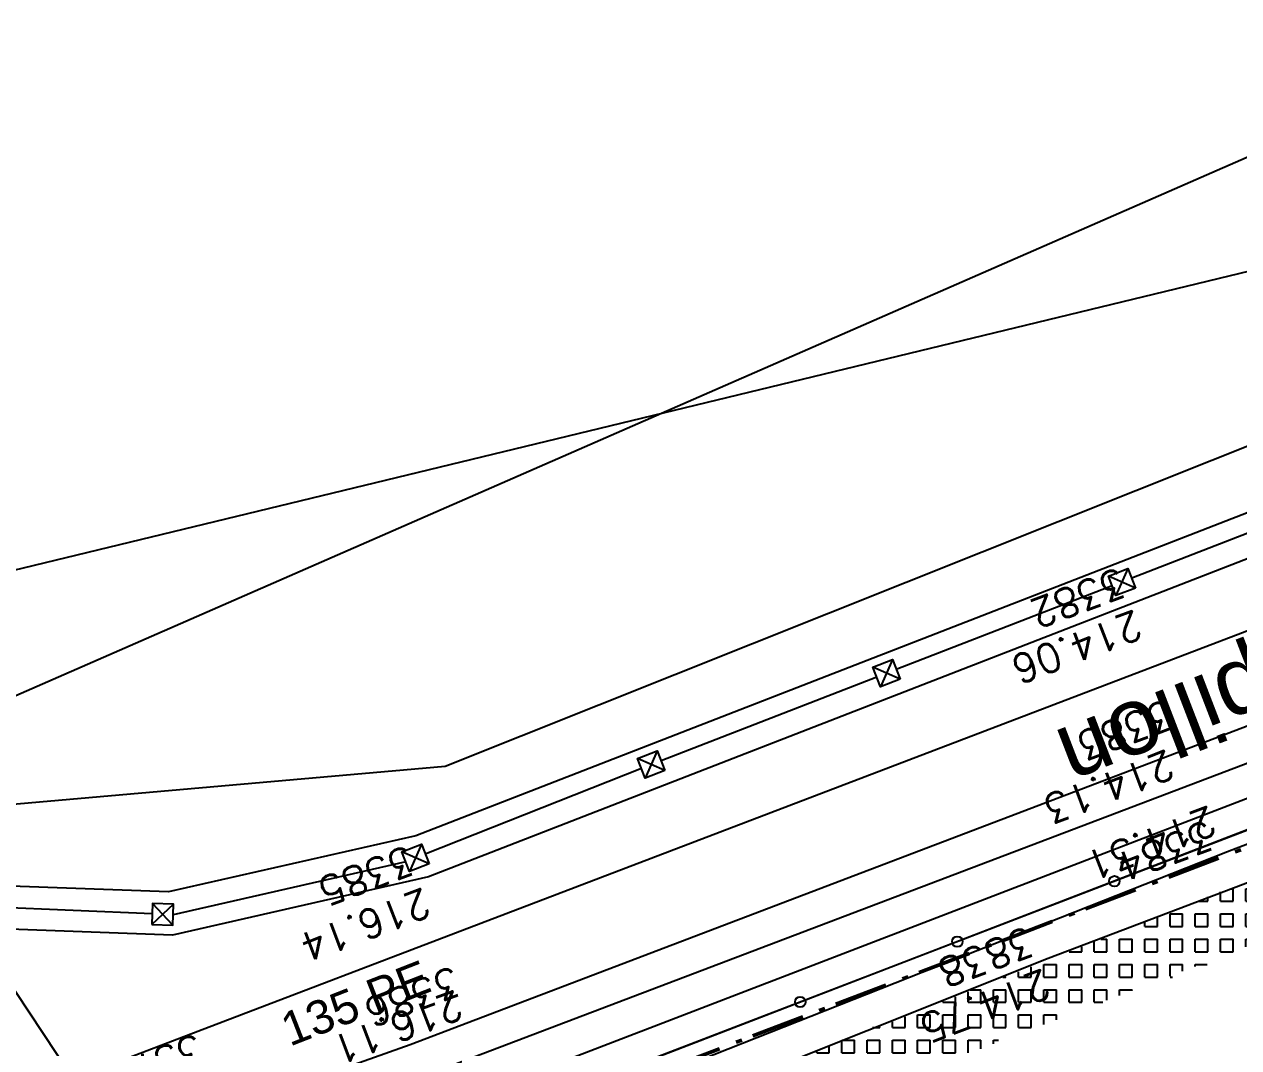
# Model space of a CAD drawing. Header units: centimetres. Extents: x 212517 to 243222, y -357108 to -330212.
# Drawn here: x 219098 to 220542, y -346415 to -345199 of the extents above; entities that cross this region are included whole.
import ezdxf
from ezdxf.enums import TextEntityAlignment as Align
from ezdxf.lldxf.tags import DXFTag

# ---------------------------------------------------------------- set-up
doc = ezdxf.new("R2010")
doc.units = ezdxf.units.CM
doc.linetypes.add('Style de ligne -15', pattern=[2.0832800000000002, 1.25, -0.41656, 0.1388600000000001, -0.2778600000000001])
doc.layers.get('0').update_dxf_attribs({"color": 252})
for name, color, linetype in [('0-EDL-Limite de propriété', 252, 'Continuous'), ('AEP_SSL', 252, 'Continuous'), ('CAB_SSL', 252, 'Continuous'), ('EDF_SSL', 252, 'Texte-Electricite'), ('Fond topo - CLO_LEG', 252, 'Continuous'), ('Fond topo - CLO_MUR', 252, 'Continuous'), ('Fond topo - VOI_NOM', 252, 'Continuous'), ('Fond topo - Z_500', 252, 'Continuous'), ('GAZ_SSL', 252, 'Texte-GAZ'), ('prlm-VRD', 2, 'Continuous'), ('SA - haie séparative', 252, 'Continuous'), ('TELECOM_SSL', 252, 'Texte-Telecom'), ('UNITAIRE SSL', 252, 'UNITAIRE')]:
    doc.layers.add(name, color=color, linetype=linetype)
for name, color, linetype, plot in [('Fond topo - N', 252, 'Continuous', False), ('Fond topo - NCACHE', 252, 'Continuous', False), ('Fond topo - ZCACHE', 252, 'Continuous', False)]:
    doc.layers.add(name, color=color, linetype=linetype, plot=plot)
doc.layers.add('Fond topo - P', color=252, linetype='Continuous', lineweight=50)
doc.styles.add('2000_ARIAL', font='arial.ttf', dxfattribs={"height": 0.400000006})
doc.styles.add('Lignes', font='arial.ttf', dxfattribs={"height": 0.35})
doc.styles.add('LignesA', font='arial.ttf', dxfattribs={"height": 0.349999994})
doc.styles.add('SIMPLEX', font='simplex_.ttf', dxfattribs={"height": 1.25})
doc.styles.add('TP-C_Autocad_Standard', font='simplex_.ttf', dxfattribs={"height": 1})
doc.styles.add('Tronçons', font='arial.ttf', dxfattribs={"height": 0.25})
tags = doc.linetypes.add('L16', pattern=[0.37500001490116125, 0.300000011920929, -0.07500000298023224]).pattern_tags.tags
tags[6:7] = [DXFTag(74, 4), DXFTag(75, 0), DXFTag(340, '0'), DXFTag(46, 0.0), DXFTag(50, 0.0), DXFTag(44, 0.0), DXFTag(45, 0.0)]
tags[4:5] = [DXFTag(74, 4), DXFTag(75, 0), DXFTag(340, '0'), DXFTag(46, 0.0), DXFTag(50, 0.0), DXFTag(44, 0.0), DXFTag(45, 0.0)]
tags = doc.linetypes.add('Texte-BT', pattern='A,5,-0.25,["BT",Lignes,S=1,R=0,X=0,Y=-0.18],-1.25', length=6.5).pattern_tags.tags
tags[15:16] = [DXFTag(74, 4), DXFTag(75, 0), DXFTag(340, '0'), DXFTag(46, 0.0), DXFTag(50, 0.0), DXFTag(44, 0.0), DXFTag(45, 0.0)]
tags[4:5] = [DXFTag(74, 4), DXFTag(75, 0), DXFTag(340, '0'), DXFTag(46, 0.0), DXFTag(50, 0.0), DXFTag(44, 0.0), DXFTag(45, 0.0)]
tags = doc.linetypes.add('Texte-Electricite', pattern='A,5,-0.25,["ELEC",Lignes,S=1,R=0,X=0,Y=-0.18],-1.25', length=6.5).pattern_tags.tags
tags[15:16] = [DXFTag(74, 4), DXFTag(75, 0), DXFTag(340, '0'), DXFTag(46, 0.0), DXFTag(50, 0.0), DXFTag(44, 0.0), DXFTag(45, 0.0)]
tags[4:5] = [DXFTag(74, 4), DXFTag(75, 0), DXFTag(340, '0'), DXFTag(46, 0.0), DXFTag(50, 0.0), DXFTag(44, 0.0), DXFTag(45, 0.0)]
tags = doc.linetypes.add('Texte-GAZ', pattern='A,5,-0.25,["GAZ",Lignes,S=1,R=0,X=0,Y=-0.18],-1.25', length=6.5).pattern_tags.tags
tags[15:16] = [DXFTag(74, 4), DXFTag(75, 0), DXFTag(340, '0'), DXFTag(46, 0.0), DXFTag(50, 0.0), DXFTag(44, 0.0), DXFTag(45, 0.0)]
tags[4:5] = [DXFTag(74, 4), DXFTag(75, 0), DXFTag(340, '0'), DXFTag(46, 0.0), DXFTag(50, 0.0), DXFTag(44, 0.0), DXFTag(45, 0.0)]
tags = doc.linetypes.add('Texte-HT', pattern='A,5,-0.25,["HT",Lignes,S=1,R=0,X=0,Y=-0.18],-1.25', length=6.5).pattern_tags.tags
tags[15:16] = [DXFTag(74, 4), DXFTag(75, 0), DXFTag(340, '0'), DXFTag(46, 0.0), DXFTag(50, 0.0), DXFTag(44, 0.0), DXFTag(45, 0.0)]
tags[4:5] = [DXFTag(74, 4), DXFTag(75, 0), DXFTag(340, '0'), DXFTag(46, 0.0), DXFTag(50, 0.0), DXFTag(44, 0.0), DXFTag(45, 0.0)]
tags = doc.linetypes.add('Texte-MT', pattern='A,5,-0.25,["MT",Lignes,S=1,R=0,X=0,Y=-0.18],-1.25', length=6.5).pattern_tags.tags
tags[15:16] = [DXFTag(74, 4), DXFTag(75, 0), DXFTag(340, '0'), DXFTag(46, 0.0), DXFTag(50, 0.0), DXFTag(44, 0.0), DXFTag(45, 0.0)]
tags[4:5] = [DXFTag(74, 4), DXFTag(75, 0), DXFTag(340, '0'), DXFTag(46, 0.0), DXFTag(50, 0.0), DXFTag(44, 0.0), DXFTag(45, 0.0)]
tags = doc.linetypes.add('Texte-Telecom', pattern='A,5,-0.25,["TEL",Lignes,S=1,R=0,X=0,Y=-0.18],-1.25', length=6.5).pattern_tags.tags
tags[15:16] = [DXFTag(74, 4), DXFTag(75, 0), DXFTag(340, '0'), DXFTag(46, 0.0), DXFTag(50, 0.0), DXFTag(44, 0.0), DXFTag(45, 0.0)]
tags[4:5] = [DXFTag(74, 4), DXFTag(75, 0), DXFTag(340, '0'), DXFTag(46, 0.0), DXFTag(50, 0.0), DXFTag(44, 0.0), DXFTag(45, 0.0)]
tags = doc.linetypes.add('Texte-TelecomA', pattern='A,5,-0.25,["TEL",LignesA,S=1,R=0,X=0,Y=-0.18],-1.25', length=6.5).pattern_tags.tags
tags[15:16] = [DXFTag(74, 4), DXFTag(75, 0), DXFTag(340, '0'), DXFTag(46, 0.0), DXFTag(50, 0.0), DXFTag(44, 0.0), DXFTag(45, 0.0)]
tags[4:5] = [DXFTag(74, 4), DXFTag(75, 0), DXFTag(340, '0'), DXFTag(46, 0.0), DXFTag(50, 0.0), DXFTag(44, 0.0), DXFTag(45, 0.0)]
tags = doc.linetypes.add('UNITAIRE', pattern='A,0.25,-0.2000000029802322,0,-0.2000000029802322,0.25,-0.300000011920929,["UNI",TP-C_Autocad_Standard,S=0.1500000059604645,R=0,X=-0.1,Y=-0.05],-0.449999988079071', length=1.650000095367432).pattern_tags.tags
tags[23:24] = [DXFTag(74, 4), DXFTag(75, 0), DXFTag(340, '0'), DXFTag(46, 0.0), DXFTag(50, 0.0), DXFTag(44, 0.0), DXFTag(45, 0.0)]
tags[12:13] = [DXFTag(74, 4), DXFTag(75, 0), DXFTag(340, '0'), DXFTag(46, 0.0), DXFTag(50, 0.0), DXFTag(44, 0.0), DXFTag(45, 0.0)]
tags[10:11] = [DXFTag(74, 4), DXFTag(75, 0), DXFTag(340, '0'), DXFTag(46, 0.0), DXFTag(50, 0.0), DXFTag(44, 0.0), DXFTag(45, 0.0)]
tags[8:9] = [DXFTag(74, 4), DXFTag(75, 0), DXFTag(340, '0'), DXFTag(46, 0.0), DXFTag(50, 0.0), DXFTag(44, 0.0), DXFTag(45, 0.0)]
tags[6:7] = [DXFTag(74, 4), DXFTag(75, 0), DXFTag(340, '0'), DXFTag(46, 0.0), DXFTag(50, 0.0), DXFTag(44, 0.0), DXFTag(45, 0.0)]
tags[4:5] = [DXFTag(74, 4), DXFTag(75, 0), DXFTag(340, '0'), DXFTag(46, 0.0), DXFTag(50, 0.0), DXFTag(44, 0.0), DXFTag(45, 0.0)]

# ---------------------------------------------------------------- blocks, each defined once
blk = doc.blocks.new('Groupe-93-1')
at = {"linetype": 'Style de ligne -15', "lineweight": 50, "ltscale": 50.8, "flags": 128}
blk.add_lwpolyline([(4010.377704961063, -47960.29143869193), (3755.414382130862, -44721.11884032996), (3755.414382130862, -44721.11884032996), (3756.773282105685, -44329.8018404177), (3880.931782061816, -43949.69744035514), (4137.430382163288, -43638.17594043525), (4471.636282140971, -43429.8099404505), (5106.567282135249, -43185.50304033072), (8279.371082122088, -41974.78904029639), (10046.22478211618, -41302.20724031241), (11818.78798213697, -40629.65554029257), (12515.6316242764, -40375.71221544059), (12470.15578206277, -38996.33853999885), (12380.37218211389, -38397.83494045051), (12782.36019976831, -38155.13044368537), (12782.36019976831, -38155.13044368537), (13203.15428753591, -37842.1723362139), (13013.29358206487, -37595.42764035972), (14081.43508215642, -36782.12464029105), (14501.13751466966, -36460.24630443366), (14495.16808214879, -36452.5175403765), (14834.32158213353, -36191.17934028419), (14839.99478233552, -36198.52456561835), (16130.40128212667, -35209.80024024756), (16136.50761571622, -35217.71937476905), (16472.44228208757, -34959.21094037803), (16671.78109403348, -34801.06746370108), (17355.87005024648, -34273.57605973991), (18231.377594311, -34360.18562337668), (19438.43093314862, -35798.34990131171), (19890.16948211885, -36316.51764032157), (20056.14294272161, -36374.42675067695), (20713.36528325772, -37417.69704200538), (20981.1790333817, -37823.86228057654), (21144.10848065114, -38091.41473781379), (21380.93455877995, -38501.10641652854), (21515.93978133893, -38776.86723872931), (21676.35969768262, -39172.45101110252), (21888.30210343099, -39776.94537421973), (22130.35028215146, -40561.43324023993), (22375.4996798346, -41423.39243203909), (22608.21988213754, -42207.67824041159)], dxfattribs=at)
blk = doc.blocks.new('CLOLEG')
at = {"ltscale": 2}
blk.add_circle((0, 0), 0.0625, dxfattribs=at)
blk = doc.blocks.new('PTOPO')
at = {"layer": 'Fond topo - NCACHE', "style": 'SIMPLEX'}
blk.add_attdef('MAT', text='', height=0.34, dxfattribs=at).set_placement((0.09999999986030161, -0.09999999962747097), align=Align.TOP_LEFT)
at = {"layer": 'Fond topo - ZCACHE', "style": 'SIMPLEX'}
blk.add_attdef('ALT', (0.09999999986030161, 0.09999999962747097), '', height=0.34, dxfattribs=at)
blk = doc.blocks.new('A$C1F970F0F')
at = {"layer": 'SA - haie séparative'}
h = blk.add_hatch(dxfattribs=at)
h.set_pattern_fill('PAVES_EVERGREEN1', color=256, scale=30.0000012, angle=-10.72360141139323, style=0, pattern_type=2)
h.set_pattern_definition([(349.2763985886067, (-277130152.3634321, -473864750.8052154), (32.26715867605478, 9.155903067109474), [15.0000006, -15.0000006]), (79.27639858860677, (-277130152.3634321, -473864750.8052154), (-9.155903067109474, 32.26715867605478), [15.0000006, -15.0000006])])
h.paths.add_polyline_path([(-7308.432468320098, 4908.413128929415), (-7239.501119330411, 4920.597919561831), (-7304.706257678692, 5289.30579154568), (-8090.75744454912, 5141.074128722927), (-8027.172476047122, 4781.363584606107), (-7958.251762411837, 4793.546495188083), (-8011.203464050635, 5093.413790771828), (-7361.587045478072, 5208.125515903556)])
at = {"layer": 'AEP_SSL', "elevation": 9.999999999999998e-08, "flags": 128}
blk.add_lwpolyline([(-10084.93277844263, 5093.930148438846), (-9750.791620834418, 5135.5756579271), (-3128.109925920724, 6321.886190847606), (-538.2744943762264, 6794.667455972196), (-236.899884080834, 9072.411970745992), (154.0690051004237, 9291.318023383576), (2068.234834202161, 10286.47979625637), (4929.096988442494, 11795.62350952535), (5831.943443331371, 12343.47571871864), (5644.547691266249, 12887.93525940639), (4850.760829103805, 13701.34358382695)], dxfattribs=at)
at = {"layer": 'CAB_SSL', "elevation": 9.999999999999998e-08, "flags": 128}
blk.add_lwpolyline([(-10812.15457855182, 5600.426800125627), (-8720.280241838846, 5090.654580446419), (-5742.369525281366, 5634.629537405877), (-2733.176347276875, 6173.938624268192), (-522.7757441125186, 8575.296708000737)], dxfattribs=at)
at = {"layer": 'EDF_SSL', "linetype": 'Texte-BT', "elevation": 9.999999999999998e-08, "flags": 128}
for points in [[(-10355.65903211059, 43.80952892260893), (-10201.4030772041, 1251.685514822027), (-8720.280241838846, 5090.654580446419), (-8647.88838211094, 5140.669551381001), (-5813.541010319846, 5655.541528388557), (-5754.775129047494, 5632.363405789478), (-5714.151306698284, 5669.525972244278), (-2796.400100172239, 6190.043639552574), (-2733.176347276875, 6173.938624268192), (-2724.610103663505, 6234.621653891018), (-576.9868819294611, 8573.42365167172), (-522.7757441125186, 8575.296708000737), (1439.543237064798, 9649.961943709872), (1486.297190266059, 9780.607536286585), (3247.574149104787, 10693.56387743918), (3311.706751861017, 10686.95005152967), (3338.557006230488, 10734.01793882097), (5093.795445683761, 11622.80777854973), (5197.512327865115, 11601.77622754824)], [(-8720.280241838846, 5090.654580446419), (-8717.309324126032, 5182.343893124489), (-9791.058396326018, 7740.996560202369)]]:
    blk.add_lwpolyline(points, dxfattribs=at)
at = {"layer": 'EDF_SSL', "linetype": 'Texte-MT', "elevation": 9.999999999999998e-08, "flags": 128}
blk.add_lwpolyline([(-10605.24755893916, -1087.243444949462), (-9871.024919901258, 5454.646601530631), (-9813.117681349795, 5614.486484857796), (-9256.616976485166, 5923.473242253717), (-8799.13613630993, 5646.609576042702), (-8267.576586649942, 5593.500203318741), (-5762.0770564726, 6081.872554389967), (-4183.597292868954, 6396.686264550111), (-3538.986020602817, 6692.687627343169), (-2824.138039855754, 6428.356494820026), (-615.9396546429546, 6802.884084155441), (-262.5046420332196, 8461.235250973023), (-193.4502564723132, 8712.902150223255), (139.2306060843939, 8893.662518143177), (555.9703724045021, 9251.5491897469), (1680.577767184984, 9828.549923444656)], dxfattribs=at)
at = {"layer": 'EDF_SSL', "linetype": 'Texte-MT', "flags": 128}
blk.add_lwpolyline([(-8369.911624552822, 5276.099588330418), (-5994.287512905468, 5699.674866922907), (-3013.422435617031, 6298.709752970984), (-2917.709661664371, 6238.158421745848)], dxfattribs=at)
at = {"layer": 'EDF_SSL', "linetype": 'Texte-HT', "elevation": 9.999999999999998e-08, "flags": 128}
blk.add_lwpolyline([(-10690.01391815986, 524.2913369805449), (-10304.48232147377, 3793.654933950758), (-10238.92568855808, 4986.489752335086), (-8369.911624552822, 5276.099588330418)], dxfattribs=at)
at = {"layer": 'Fond topo - CLO_LEG', "ltscale": 2, "flags": 128}
blk.add_lwpolyline([(-5795.922477866984, 5622.424166279352), (-8692.061692426221, 5096.641420825186)], dxfattribs=at)
at = {"layer": 'Fond topo - CLO_MUR', "ltscale": 2, "flags": 128}
for points in [[(-8287.804432590101, 5102.5437522476), (-7605.580502524027, 5235.945156469854), (-7039.43552686364, 5336.352074012237), (-6395.723901147811, 5453.96015665399), (-5999.626927920504, 5521.547280024518), (-5163.393101620775, 5668.773234621937), (-3462.542645871017, 5974.273767689828), (-2916.536404471398, 6073.123024295499)], [(-3061.641378804426, 6087.328892188127), (-4159.975300858594, 5888.705770611459), (-4922.787367467585, 5755.253774575041), (-5452.543621078548, 5661.757849989244), (-6482.162746370075, 5480.989585806478), (-7372.575279741799, 5320.31426016191), (-8294.997535587892, 5143.806105512086)], [(-5610.898295003875, 5968.688993446425), (-5646.934922076375, 5961.401510780587), (-8311.623891578827, 5467.826023336904), (-8623.199926036092, 5456.55323439447), (-8927.732306211929, 5525.746055761469), (-9201.792525148683, 5679.343605229515), (-9431.031190294101, 5900.618956539477), (-9593.526009106537, 6167.90755429009), (-9673.823329735804, 6459.976001236856)], [(-5621.007108361132, 6018.67711093867), (-5656.634297822089, 6011.472426568642), (-8317.220368442477, 5518.656911610055), (-8618.39150681487, 5507.760570740641), (-8909.2360534134, 5573.843378545509), (-9171.11235904059, 5720.612431584784), (-9390.873439773375, 5932.73943183509), (-9546.953323150592, 6189.476067735875), (-9628.50516176015, 6466.621949156199)], [(-7421.799369249062, 5648.620822803741), (-7450.934483478125, 5668.64943019716)], [(-7426.352622574083, 5673.202683917315), (-7446.381230095568, 5644.067569262264)], [(-7721.507048770316, 5618.841722203738), (-7741.535656314678, 5589.706607553018)], [(-7716.953795462624, 5594.259860998657), (-7746.088909674358, 5614.288468483582)], [(-8011.936125850896, 5539.62082091422), (-8041.07124006263, 5559.649428399144)], [(-8016.489379267423, 5564.202682045124), (-8036.517986811786, 5535.067567394405)], [(-8307.931151119024, 5482.839453768195), (-8337.066265330759, 5502.868061253121)], [(-8312.484404478704, 5507.421314698759), (-8332.51301193642, 5478.286200505569)], [(-8615.317516665875, 5492.252485584542), (-8645.235243048463, 5473.412909218127)], [(-8620.856591604723, 5467.873834137687), (-8639.696168092283, 5497.791560756488)]]:
    blk.add_lwpolyline(points, dxfattribs=at)
at = {"layer": 'Fond topo - CLO_MUR', "linetype": 'L16', "ltscale": 2, "flags": 128}
for points in [[(-7153.661589195368, 5710.752263281178), (-7424.075995854382, 5660.911753349696)], [(-7448.657856815271, 5656.358499829882), (-7719.230422050615, 5606.55079163612)], [(-7743.812282919998, 5601.997538098975), (-8014.212752570597, 5551.911751481838)], [(-8642.465705570372, 5485.602234987307), (-8917.43746238938, 5549.952849187144)], [(-8038.794613422651, 5547.358498036199), (-8310.207777759002, 5495.130384131141)], [(-8334.789638576398, 5490.577130868514), (-8618.087054109305, 5480.063159998374)]]:
    blk.add_lwpolyline(points, dxfattribs=at)
at = {"layer": 'Fond topo - CLO_MUR', "ltscale": 2, "flags": 128}
for points in [[(-7421.799369134678, 5648.620822782079), (-7446.381230095568, 5644.067569262264), (-7450.934483478125, 5668.64943019716), (-7426.352622517235, 5673.202683716974)], [(-7716.953795371118, 5594.259860981328), (-7741.535656314678, 5589.706607553018), (-7746.088909674358, 5614.288468483582), (-7721.507048713469, 5618.841722003397)], [(-8011.936125850896, 5539.62082091422), (-8036.517986811786, 5535.067567394405), (-8041.07124006263, 5559.649428399144), (-8016.489379210576, 5564.202681844783)], [(-8307.931151004641, 5482.839453746534), (-8332.51301193642, 5478.286200505569), (-8337.066265330759, 5502.868061253121), (-8312.484404478704, 5507.421314698759)], [(-8645.235243048463, 5473.412909218127), (-8620.856591604723, 5467.873834137687), (-8615.317516665875, 5492.252485584542), (-8639.696168092283, 5497.791560756488)]]:
    blk.add_lwpolyline(points, close=True, dxfattribs=at)
at = {"layer": 'GAZ_SSL', "linetype": 'Texte-GAZ', "elevation": 9.999999999999998e-08, "flags": 128}
blk.add_lwpolyline([(-10544.31541955609, 4849.463266287231), (-2844.361894995576, 6215.21841119217), (-619.059840477988, 6565.404650589751), (-558.7307695276991, 6580.824982418972), (-429.4804532838041, 7139.21704900553), (-208.0795472043819, 8868.909145672174), (360.6838398219811, 9157.908141542406), (425.0188701159018, 9327.634198507636), (4535.248673246207, 11485.07622468802), (4713.322312771974, 11477.46920417039), (5559.734467376861, 11914.17321717021), (6091.203610633145, 12178.61605624058), (6292.964946063797, 12126.43026770143), (6627.254129528154, 11179.86214373141), (7472.768662736402, 9124.4680223983), (7947.08689338462, 9062.48922912452), (8070.821797205262, 8793.497098507169), (8796.806101210752, 9110.108422938276), (9553.586430744355, 9252.290517349746)], dxfattribs=at)
at = {"layer": 'TELECOM_SSL', "linetype": 'Texte-TelecomA', "elevation": 9.999999999999998e-08, "flags": 128}
blk.add_lwpolyline([(-10749.2063741723, 5816.045000263086), (-5732.074706866975, 6068.891438771888), (-1122.78713045016, 7053.278689790898)], dxfattribs=at)
at = {"layer": 'UNITAIRE SSL', "ltscale": 2, "elevation": 9.999999999999998e-08, "flags": 128}
blk.add_lwpolyline([(-11203.91773647134, 7315.685859797379), (-9597.069181515135, 5578.000029566199), (-4253.21502402568, 6800.480356718023), (-825.2436658591316, 8394.239986691146), (171.1164741383718, 9139.45160219944), (980.7416491537941, 9531.509848289672), (2024.282900487725, 10089.44453603433), (2846.979589107878, 10509.95143402664), (3831.564375096907, 11032.01955007647), (4688.744355396339, 11539.16604167907), (5726.983094904664, 12644.47229064644), (4820.214794965383, 13573.50486951124)], dxfattribs=at)
at = {"layer": 'Fond topo - CLO_LEG', "ltscale": 2, "xscale": 100, "yscale": 100, "zscale": 100, "rotation": 190.2897548055982}
for p in [(-7511.361299334115, 5310.992958512174), (-7708.144698143403, 5275.267702397327), (-7904.928097027558, 5239.542446012292)]:
    blk.add_blockref('CLOLEG', p, dxfattribs=at)
at = {"layer": 'Fond topo - P', "ltscale": 2}
ref = blk.add_blockref('PTOPO', (-7419.02845269907, 5634.76445013295), dxfattribs=dict(at, xscale=99.99999999999994, yscale=99.99999999999994, zscale=99.99999999999994, rotation=190.0656205306617))
ref.add_attrib('MAT', '3382', dxfattribs={"layer": 'Fond topo - N', "color": 0, "ltscale": 2, "height": 33.99999999999999, "rotation": 190.0656204987762, "style": 'SIMPLEX'}).set_placement((-7430.622294530969, 5642.862772883309), align=Align.TOP_LEFT)
ref.add_attrib('ALT', '214.06', (-7427.126775445096, 5623.170608323927), dxfattribs={"layer": 'Fond topo - Z_500', "color": 0, "ltscale": 2, "height": 33.99999999999999, "rotation": 190.0656204987762, "style": 'SIMPLEX'})
ref = blk.add_blockref('PTOPO', (-8311.623891578827, 5467.826023336904), dxfattribs=dict(at, xscale=99.99999999999994, yscale=99.99999999999994, zscale=99.99999999999994, rotation=190.0656205306617))
ref.add_attrib('MAT', '3385', dxfattribs={"layer": 'Fond topo - N', "color": 0, "ltscale": 2, "height": 33.99999999999999, "rotation": 190.0656204987762, "style": 'SIMPLEX'}).set_placement((-8323.217733410725, 5475.924346087263), align=Align.TOP_LEFT)
ref.add_attrib('ALT', '216.14', (-8319.722214324853, 5456.232181527881), dxfattribs={"layer": 'Fond topo - Z_500', "color": 0, "ltscale": 2, "height": 33.99999999999999, "rotation": 190.0656204987762, "style": 'SIMPLEX'})
ref = blk.add_blockref('PTOPO', (-7393.079310550644, 5470.160248513942), dxfattribs=dict(at, xscale=99.99999999999994, yscale=99.99999999999994, zscale=99.99999999999994, rotation=190.0656205306617))
ref.add_attrib('MAT', '3383', dxfattribs={"layer": 'Fond topo - N', "color": 0, "ltscale": 2, "height": 33.99999999999999, "rotation": 190.0656204987762, "style": 'SIMPLEX'}).set_placement((-7404.673152382543, 5478.258571264301), align=Align.TOP_LEFT)
ref.add_attrib('ALT', '214.13', (-7420.497524452388, 5452.917579327024), dxfattribs={"layer": 'Fond topo - Z_500', "color": 0, "ltscale": 2, "height": 33.99999999999999, "rotation": 190.0656204987762, "style": 'SIMPLEX'})
ref = blk.add_blockref('PTOPO', (-7372.575279741799, 5320.31426016191), dxfattribs=dict(at, xscale=99.99999999999994, yscale=99.99999999999994, zscale=99.99999999999994, rotation=190.0656205306617))
ref.add_attrib('MAT', '3384', dxfattribs={"layer": 'Fond topo - N', "color": 0, "ltscale": 2, "height": 33.99999999999999, "rotation": 190.0656204987762, "style": 'SIMPLEX'}).set_placement((-7384.169121573698, 5328.412582912269), align=Align.TOP_LEFT)
ref.add_attrib('ALT', '214.31', (-7383.781615599402, 5377.999844335943), dxfattribs={"layer": 'Fond topo - Z_500', "color": 0, "ltscale": 2, "height": 33.99999999999999, "rotation": 190.0656204987762, "style": 'SIMPLEX'})
ref = blk.add_blockref('PTOPO', (-8284.576995525098, 5316.478472224928), dxfattribs=dict(at, xscale=99.99999999999994, yscale=99.99999999999994, zscale=99.99999999999994, rotation=190.0656205306617))
ref.add_attrib('MAT', '3386', dxfattribs={"layer": 'Fond topo - N', "color": 0, "ltscale": 2, "height": 33.99999999999999, "rotation": 190.0656204987762, "style": 'SIMPLEX'}).set_placement((-8296.170837357, 5324.576794975287), align=Align.TOP_LEFT)
ref.add_attrib('ALT', '216.11', (-8304.617664497662, 5329.643623490831), dxfattribs={"layer": 'Fond topo - Z_500', "color": 0, "ltscale": 2, "height": 33.99999999999999, "rotation": 190.0656204987762, "style": 'SIMPLEX'})
ref = blk.add_blockref('PTOPO', (-8599.792802639144, 5295.067591499946), dxfattribs=dict(at, xscale=99.99999999999994, yscale=99.99999999999994, zscale=99.99999999999994, rotation=190.0656205306617))
ref.add_attrib('MAT', '3371', dxfattribs={"layer": 'Fond topo - N', "color": 0, "ltscale": 2, "height": 33.99999999999999, "rotation": 190.0656204987762, "style": 'SIMPLEX'}).set_placement((-8611.386644471044, 5303.165914250305), align=Align.TOP_LEFT)
ref.add_attrib('ALT', '216.85', (-8607.891125385173, 5283.473749690922), dxfattribs={"layer": 'Fond topo - Z_500', "color": 0, "ltscale": 2, "height": 33.99999999999999, "rotation": 190.0656204987762, "style": 'SIMPLEX'})
ref = blk.add_blockref('PTOPO', (-7605.580502524027, 5235.945156469854), dxfattribs=dict(at, xscale=99.99999999999994, yscale=99.99999999999994, zscale=99.99999999999994, rotation=190.0656205306617))
ref.add_attrib('MAT', '3838', dxfattribs={"layer": 'Fond topo - N', "color": 0, "ltscale": 2, "height": 33.99999999999999, "rotation": 190.0656204987762, "style": 'SIMPLEX'}).set_placement((-7617.174344355927, 5244.043479220213), align=Align.TOP_LEFT)
ref.add_attrib('ALT', '214.75', (-7613.678825247178, 5224.351314656498), dxfattribs={"layer": 'Fond topo - Z_500', "color": 0, "ltscale": 2, "height": 33.99999999999999, "rotation": 190.0656204987762, "style": 'SIMPLEX'})
at = {"layer": 'AEP_SSL', "style": 'Tronçons'}
blk.add_text('135 PE', height=39.99999999999999, rotation=10.61271020565523, dxfattribs=at).set_placement((-8511.13328552117, 5300.160665265765))
at = {"layer": 'Fond topo - VOI_NOM', "style": '2000_ARIAL'}
blk.add_text('Chemin          du          Grapillon', height=79.99999999999999, rotation=190.3345836733882, dxfattribs=at).set_placement((-5999.719991166603, 5781.860216708101))

msp = doc.modelspace()

# ---------------------------------------------------------------- block references
at = {"layer": '0-EDL-Limite de propriété'}
msp.add_blockref('Groupe-93-1', (214574.704544979, -303323.1569814135), dxfattribs=at)
at = {"layer": 'prlm-VRD', "rotation": 10.72360141139323}
msp.add_blockref('A$C1F970F0F', (228762.2467792132, -350037.5300254133), dxfattribs=at)

doc.saveas('drawing.dxf')
